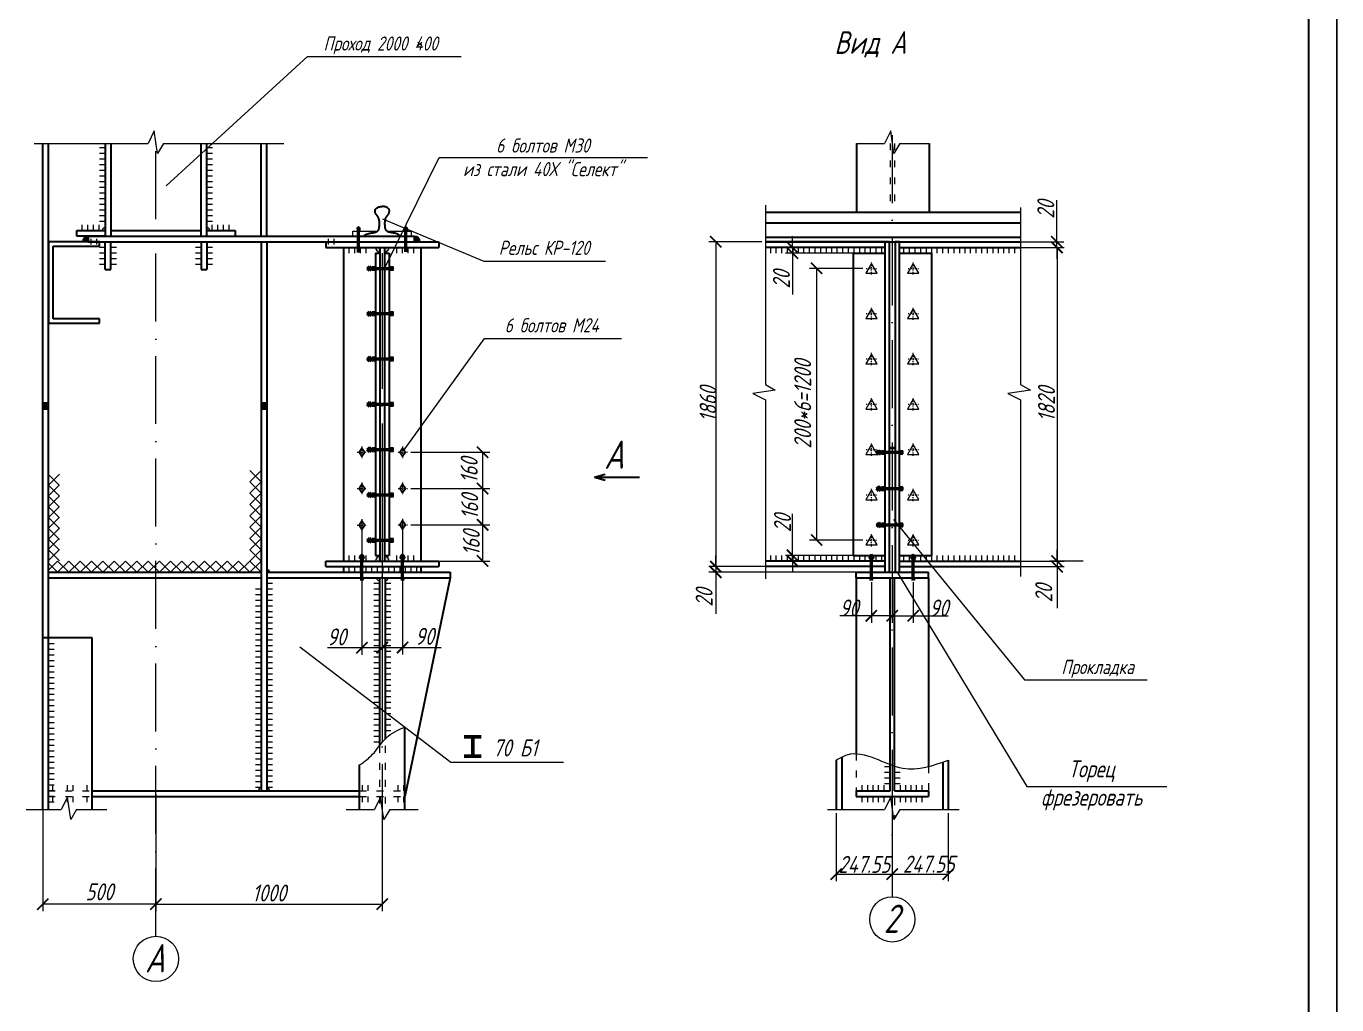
# Model space of a CAD drawing. Header units: millimetres. Extents: x 1665 to 4316, y 443 to 1647.
# Drawn here: x 2274.4 to 2506, y 764.9 to 937.8 of the extents above; entities that cross this region are included whole.
import ezdxf

# ---------------------------------------------------------------- set-up
doc = ezdxf.new("R2010")
doc.units = ezdxf.units.MM
for name, pattern in [('ACAD_ISO03W100', [30, 12, -18]), ('ACAD_ISO04W100', [30, 24, -3, 0, -3]), ('ACAD_ISO10W100', [18, 12, -3, 0, -3])]:
    doc.linetypes.add(name, pattern=pattern)
doc.layers.get('0').update_dxf_attribs({"lineweight": 18})
doc.layers.add('2', color=213, linetype='Continuous', lineweight=20)
doc.styles.get("Standard").update_dxf_attribs({"font": 'romans.shx', "width": 0.75, "oblique": 15, "height": 1.5})

# ---------------------------------------------------------------- blocks, each defined once
blk = doc.blocks.new('_ArchTick')
at = {"color": 0, "linetype": 'ByBlock', "const_width": 0.15}
blk.add_lwpolyline([(-0.5, -0.5), (0.5, 0.5)], dxfattribs=at)

msp = doc.modelspace()

# ---------------------------------------------------------------- hatches: boundary and pattern name
h = msp.add_hatch(color=256)
h.dxf.hatch_style = 1
h.paths.add_polyline_path([(2288.302, 902.186, 0.4142136), (2287.802, 901.686), (2288.302, 901.686)])
h.paths.add_polyline_path([(2306.802, 901.686, 0.4142136), (2306.302, 902.186), (2306.302, 901.686)])
at = {"transparency": 33554638}
h = msp.add_hatch(color=256, dxfattribs=at)
h.dxf.hatch_style = 1
h.paths.add_polyline_path([(2285.302, 900.686, 0.4142136), (2284.302, 899.686), (2285.302, 899.686)])
h = msp.add_hatch(color=256, dxfattribs=at)
h.dxf.hatch_style = 1
h.paths.add_polyline_path([(2343.03, 900.686), (2343.03, 899.686), (2344.03, 899.686, 0.4142136)])
h = msp.add_hatch(color=256)
h.dxf.hatch_style = 1
h.paths.add_polyline_path([(2336.902, 844.086, 0.4142136), (2336.102, 843.286), (2336.902, 843.286)])
h.paths.add_polyline_path([(2337.702, 844.086), (2337.702, 843.286), (2338.502, 843.286, 0.4142136)])
h.paths.add_polyline_path([(2336.902, 898.686), (2336.102, 898.686, 0.4142136), (2336.902, 897.886)])
h.paths.add_polyline_path([(2338.502, 898.686), (2337.702, 898.686), (2337.702, 897.886, 0.4142136)])
h = msp.add_hatch(color=256, dxfattribs=at)
h.dxf.hatch_style = 1
h.paths.add_polyline_path([(2278.302, 871.349), (2277.302, 871.349), (2277.302, 869.941), (2278.302, 869.941)])
h = msp.add_hatch(color=256, dxfattribs=at)
h.dxf.hatch_style = 1
h.paths.add_polyline_path([(2316.902, 871.349), (2315.902, 871.349), (2315.902, 869.941), (2316.902, 869.941)])
h = msp.add_hatch(color=256)
h.dxf.hatch_style = 1
h.paths.add_polyline_path([(2316.902, 841.786), (2316.902, 841.286), (2317.402, 841.286, 0.4142136)])

# ---------------------------------------------------------------- linework, layer by layer
at = {"lineweight": -2}
for p, q in [((2506.02, 1052.955), (2506.02, 458.955)), ((2506.02, 458.955), (2506.02, 1052.955))]:
    msp.add_line(p, q, dxfattribs=at)
at = {"lineweight": 30}
for p, q in [((2501.02, 1047.955), (2501.02, 463.955)), ((2277.302, 799.374), (2277.302, 917.043)), ((2278.302, 799.374), (2278.302, 917.043)), ((2288.302, 917.043), (2288.302, 900.686)), ((2289.302, 917.043), (2289.302, 900.686)), ((2305.302, 900.686), (2305.302, 917.043)), ((2306.302, 900.686), (2306.302, 917.043)), ((2315.902, 900.686), (2315.902, 917.043)), ((2316.902, 900.686), (2316.902, 917.043)), ((2421.153, 917.043), (2421.153, 904.886)), ((2433.953, 917.043), (2433.953, 904.886)), ((2405.014, 904.886), (2450.092, 904.886)), ((2283.302, 900.686), (2283.302, 901.686)), ((2283.302, 901.686), (2288.302, 901.686)), ((2289.302, 901.686), (2305.302, 901.686)), ((2306.302, 901.686), (2311.302, 901.686)), ((2311.302, 901.686), (2311.302, 900.686)), ((2405.014, 903.001), (2450.092, 903.001)), ((2278.335, 899.686), (2278.335, 885.286)), ((2287.302, 899.686), (2278.362, 899.686)), ((2279.135, 886.086), (2279.135, 898.886)), ((2279.135, 898.886), (2287.302, 898.886)), ((2288.302, 900.686), (2283.302, 900.686)), ((2285.302, 900.686), (2285.302, 899.686)), ((2285.302, 900.686), (2343.03, 900.686)), ((2285.302, 899.686), (2329.302, 899.686)), ((2287.302, 898.886), (2287.302, 899.686)), ((2288.302, 894.786), (2288.302, 899.686)), ((2289.302, 894.786), (2289.302, 899.686)), ((2305.302, 899.686), (2305.302, 894.786)), ((2306.302, 899.686), (2306.302, 894.786)), ((2315.902, 899.686), (2315.902, 802.686)), ((2316.902, 899.686), (2316.902, 802.686)), ((2327.302, 899.686), (2347.302, 899.686)), ((2327.302, 899.686), (2327.302, 898.686)), ((2343.03, 899.686), (2343.03, 900.686)), ((2347.302, 899.686), (2347.302, 898.686)), ((2405.014, 900.486), (2450.092, 900.486)), ((2426.157, 899.686), (2405.014, 899.686)), ((2405.014, 899.686), (2450.092, 899.686)), ((2426.157, 899.686), (2426.157, 841.286)), ((2426.957, 899.686), (2426.157, 899.686)), ((2426.957, 841.286), (2426.957, 899.686)), ((2427.957, 899.686), (2427.957, 841.286)), ((2428.757, 899.686), (2427.957, 899.686)), ((2428.757, 841.286), (2428.757, 899.686)), ((2428.757, 899.686), (2450.092, 899.686)), ((2327.302, 898.686), (2347.302, 898.686)), ((2330.502, 843.286), (2330.502, 898.686)), ((2336.102, 897.686), (2336.102, 844.286)), ((2336.102, 897.686), (2336.902, 897.686)), ((2336.902, 898.686), (2336.902, 843.286)), ((2337.702, 898.686), (2337.702, 843.286)), ((2337.702, 897.686), (2338.502, 897.686)), ((2338.502, 897.686), (2338.502, 844.286)), ((2344.102, 898.686), (2344.102, 843.286)), ((2426.157, 898.686), (2405.014, 898.686)), ((2420.557, 897.686), (2420.557, 844.286)), ((2420.557, 897.686), (2426.157, 897.686)), ((2428.757, 898.686), (2450.092, 898.686)), ((2428.757, 897.686), (2434.357, 897.686)), ((2434.357, 897.686), (2434.357, 844.286)), ((2288.302, 894.786), (2289.302, 894.786)), ((2305.302, 894.786), (2306.302, 894.786)), ((2278.335, 885.286), (2287.302, 885.286)), ((2287.302, 886.086), (2279.135, 886.086)), ((2287.302, 885.286), (2287.302, 886.086)), ((2374.79, 858.109), (2376.722, 858.626)), ((2374.79, 858.109), (2382.79, 858.109)), ((2374.79, 858.109), (2376.722, 857.591)), ((2327.302, 842.286), (2327.302, 843.286)), ((2327.302, 843.286), (2347.302, 843.286)), ((2336.102, 844.286), (2336.902, 844.286)), ((2337.702, 844.286), (2338.502, 844.286)), ((2347.302, 843.286), (2347.302, 842.286)), ((2426.157, 843.286), (2405.014, 843.286)), ((2420.557, 844.286), (2426.157, 844.286)), ((2428.757, 844.286), (2434.357, 844.286)), ((2428.757, 843.286), (2450.092, 843.286)), ((2278.302, 841.286), (2315.902, 841.286)), ((2316.902, 841.286), (2349.302, 841.286)), ((2327.302, 842.286), (2347.302, 842.286)), ((2330.502, 841.286), (2330.502, 842.286)), ((2344.102, 842.286), (2344.102, 841.286)), ((2349.302, 841.286), (2349.302, 840.286)), ((2426.157, 842.286), (2405.014, 842.286)), ((2421.057, 841.286), (2433.857, 841.286)), ((2421.057, 840.286), (2421.057, 841.286)), ((2428.757, 842.286), (2450.092, 842.286)), ((2433.857, 840.286), (2433.857, 841.286)), ((2278.302, 840.286), (2315.902, 840.286)), ((2316.902, 840.286), (2349.302, 840.286)), ((2336.802, 840.286), (2336.802, 810.618)), ((2337.802, 840.286), (2337.802, 811.812)), ((2349.302, 840.286), (2341.302, 801.686)), ((2421.057, 840.286), (2433.857, 840.286)), ((2421.057, 840.286), (2421.057, 809.248)), ((2427.057, 802.686), (2427.057, 840.286)), ((2427.857, 802.686), (2427.857, 840.286)), ((2433.857, 840.286), (2433.857, 807.016)), ((2278.302, 829.686), (2277.302, 829.686)), ((2286.022, 829.686), (2278.302, 829.686)), ((2286.022, 799.374), (2286.022, 829.686)), ((2341.302, 799.374), (2341.302, 813.931)), ((2418.555, 808.666), (2418.555, 799.374)), ((2333.302, 799.374), (2333.302, 807.281)), ((2417.555, 808.114), (2417.555, 799.374)), ((2436.359, 807.762), (2436.359, 799.374)), ((2437.359, 808.114), (2437.359, 799.374)), ((2286.022, 802.686), (2333.302, 802.686)), ((2286.022, 801.686), (2333.302, 801.686)), ((2421.057, 802.686), (2421.057, 801.686)), ((2433.857, 802.686), (2433.857, 801.686))]:
    msp.add_line(p, q, dxfattribs=at)
for p, q in [((2343.61, 934.95), (2344.288, 934.271)), ((2344.288, 934.95), (2343.61, 934.271)), ((2299.094, 909.585), (2324.071, 932.431)), ((2324.071, 932.431), (2351.268, 932.431)), ((2297.014, 919.259), (2295.913, 917.043)), ((2297.59, 915.287), (2297.014, 919.259)), ((2427.17, 919.259), (2426.068, 917.043)), ((2427.745, 915.287), (2427.17, 919.259)), ((2275.787, 917.043), (2295.913, 917.043)), ((2288.302, 916.273), (2287.302, 916.273)), ((2288.302, 915.273), (2287.302, 915.273)), ((2298.625, 917.049), (2297.59, 915.287)), ((2298.621, 917.043), (2319.899, 917.043)), ((2307.302, 916.273), (2306.302, 916.273)), ((2307.302, 915.273), (2306.302, 915.273)), ((2421.153, 917.043), (2426.068, 917.043)), ((2428.78, 917.049), (2427.745, 915.287)), ((2428.777, 917.043), (2433.953, 917.043)), ((2288.302, 914.273), (2287.302, 914.273)), ((2288.302, 913.273), (2287.302, 913.273)), ((2307.302, 914.273), (2306.302, 914.273)), ((2307.302, 913.273), (2306.302, 913.273)), ((2337.702, 894.986), (2347.336, 914.55)), ((2347.336, 914.55), (2384.19, 914.55)), ((2288.302, 912.273), (2287.302, 912.273)), ((2288.302, 911.273), (2287.302, 911.273)), ((2307.302, 912.273), (2306.302, 912.273)), ((2307.302, 911.273), (2306.302, 911.273)), ((2288.302, 910.273), (2287.302, 910.273)), ((2288.302, 909.273), (2287.302, 909.273)), ((2288.302, 908.273), (2287.302, 908.273)), ((2307.302, 910.273), (2306.302, 910.273)), ((2307.302, 909.273), (2306.302, 909.273)), ((2307.302, 908.273), (2306.302, 908.273)), ((2288.302, 907.273), (2287.302, 907.273)), ((2288.302, 906.273), (2287.302, 906.273)), ((2307.302, 907.273), (2306.302, 907.273)), ((2307.302, 906.273), (2306.302, 906.273)), ((2405.014, 906.17), (2405.014, 874.479)), ((2450.092, 905.748), (2450.092, 874.479)), ((2288.302, 905.273), (2287.302, 905.273)), ((2288.302, 904.273), (2287.302, 904.273)), ((2307.302, 905.273), (2306.302, 905.273)), ((2307.302, 904.273), (2306.302, 904.273)), ((2337.375, 903.753), (2355.231, 896.25)), ((2284.245, 901.686), (2284.245, 902.686)), ((2285.245, 901.686), (2285.245, 902.686)), ((2286.245, 901.686), (2286.245, 902.686)), ((2287.245, 901.686), (2287.245, 902.686)), ((2288.302, 903.273), (2287.302, 903.273)), ((2307.302, 903.273), (2306.302, 903.273)), ((2307.245, 901.686), (2307.245, 902.686)), ((2308.245, 901.686), (2308.245, 902.686)), ((2309.245, 901.686), (2309.245, 902.686)), ((2310.245, 901.686), (2310.245, 902.686)), ((2332.122, 900.733), (2332.122, 901.533)), ((2332.122, 901.533), (2336.439, 901.533)), ((2338.158, 901.533), (2342.482, 901.533)), ((2342.482, 900.733), (2342.482, 901.533)), ((2285.858, 899.186), (2285.858, 900.186)), ((2286.858, 899.186), (2286.858, 900.186)), ((2327.818, 899.186), (2327.818, 900.186)), ((2328.818, 899.186), (2328.818, 900.186)), ((2288.302, 898.686), (2287.302, 898.686)), ((2288.302, 897.686), (2287.302, 897.686)), ((2288.302, 896.686), (2287.302, 896.686)), ((2290.302, 898.686), (2289.302, 898.686)), ((2290.302, 897.686), (2289.302, 897.686)), ((2290.302, 896.686), (2289.302, 896.686)), ((2305.302, 898.686), (2304.302, 898.686)), ((2305.302, 897.686), (2304.302, 897.686)), ((2305.302, 896.686), (2304.302, 896.686)), ((2307.302, 898.686), (2306.302, 898.686)), ((2307.302, 897.686), (2306.302, 897.686)), ((2307.302, 896.686), (2306.302, 896.686)), ((2331.445, 897.686), (2331.445, 898.686)), ((2332.445, 897.686), (2332.445, 898.686)), ((2333.445, 897.686), (2333.445, 898.686)), ((2334.445, 897.686), (2334.445, 898.686)), ((2339.859, 897.686), (2339.859, 898.686)), ((2340.859, 897.686), (2340.859, 898.686)), ((2341.859, 897.686), (2341.859, 898.686)), ((2342.859, 897.686), (2342.859, 898.686)), ((2405.957, 897.686), (2405.957, 898.686)), ((2406.957, 897.686), (2406.957, 898.686)), ((2407.957, 897.686), (2407.957, 898.686)), ((2408.957, 897.686), (2408.957, 898.686)), ((2409.957, 897.686), (2409.957, 898.686)), ((2410.897, 897.686), (2410.897, 898.686)), ((2411.841, 897.686), (2411.841, 898.686)), ((2412.841, 897.686), (2412.841, 898.686)), ((2413.841, 897.686), (2413.841, 898.686)), ((2414.841, 897.686), (2414.841, 898.686)), ((2415.841, 897.686), (2415.841, 898.686)), ((2416.781, 897.686), (2416.781, 898.686)), ((2417.724, 897.686), (2417.724, 898.686)), ((2418.724, 897.686), (2418.724, 898.686)), ((2419.724, 897.686), (2419.724, 898.686)), ((2420.724, 897.686), (2420.724, 898.686)), ((2421.724, 897.686), (2421.724, 898.686)), ((2422.664, 897.686), (2422.664, 898.686)), ((2423.607, 897.686), (2423.607, 898.686)), ((2424.607, 897.686), (2424.607, 898.686)), ((2425.607, 897.686), (2425.607, 898.686)), ((2429.491, 897.686), (2429.491, 898.686)), ((2430.491, 897.686), (2430.491, 898.686)), ((2431.491, 897.686), (2431.491, 898.686)), ((2432.491, 897.686), (2432.491, 898.686)), ((2433.491, 897.686), (2433.491, 898.686)), ((2434.431, 897.686), (2434.431, 898.686)), ((2435.374, 897.686), (2435.374, 898.686)), ((2436.374, 897.686), (2436.374, 898.686)), ((2437.374, 897.686), (2437.374, 898.686)), ((2438.374, 897.686), (2438.374, 898.686)), ((2439.374, 897.686), (2439.374, 898.686)), ((2440.314, 897.686), (2440.314, 898.686)), ((2441.258, 897.686), (2441.258, 898.686)), ((2442.258, 897.686), (2442.258, 898.686)), ((2443.258, 897.686), (2443.258, 898.686)), ((2444.258, 897.686), (2444.258, 898.686)), ((2445.258, 897.686), (2445.258, 898.686)), ((2446.198, 897.686), (2446.198, 898.686)), ((2447.141, 897.686), (2447.141, 898.686)), ((2448.141, 897.686), (2448.141, 898.686)), ((2449.141, 897.686), (2449.141, 898.686)), ((2288.302, 895.686), (2287.302, 895.686)), ((2290.302, 895.686), (2289.302, 895.686)), ((2305.302, 895.686), (2304.302, 895.686)), ((2307.302, 895.686), (2306.302, 895.686)), ((2355.231, 896.25), (2376.788, 896.25)), ((2341.052, 862.731), (2355.349, 882.603)), ((2355.349, 882.603), (2379.581, 882.603)), ((2406.775, 873.444), (2402.804, 872.868)), ((2405.014, 874.479), (2406.775, 873.444)), ((2451.853, 873.444), (2447.882, 872.868)), ((2450.092, 874.479), (2451.853, 873.444)), ((2402.804, 872.868), (2405.014, 871.77)), ((2405.014, 871.77), (2405.014, 840.142)), ((2447.882, 872.868), (2450.092, 871.77)), ((2450.092, 871.77), (2450.092, 840.575)), ((2278.254, 858.619), (2280.254, 856.619)), ((2280.254, 858.619), (2278.254, 856.619)), ((2313.902, 859.286), (2315.902, 857.286)), ((2315.902, 859.286), (2313.902, 857.286)), ((2313.902, 857.286), (2315.902, 855.286)), ((2315.902, 857.286), (2313.902, 855.286)), ((2278.254, 856.716), (2280.254, 854.716)), ((2280.254, 856.716), (2278.254, 854.716)), ((2278.254, 854.813), (2280.254, 852.813)), ((2280.254, 854.813), (2278.254, 852.813)), ((2313.902, 855.286), (2315.902, 853.286)), ((2315.902, 855.286), (2313.902, 853.286)), ((2278.254, 852.909), (2280.254, 850.909)), ((2280.254, 852.909), (2278.254, 850.909)), ((2313.902, 853.286), (2315.902, 851.286)), ((2315.902, 853.286), (2313.902, 851.286)), ((2278.254, 851.006), (2280.254, 849.006)), ((2280.254, 851.006), (2278.254, 849.006)), ((2313.902, 851.286), (2315.902, 849.286)), ((2315.902, 851.286), (2313.902, 849.286)), ((2427.659, 850.598), (2450.807, 822.294)), ((2278.254, 849.103), (2280.254, 847.103)), ((2280.254, 849.103), (2278.254, 847.103)), ((2313.902, 849.286), (2315.902, 847.286)), ((2315.902, 849.286), (2313.902, 847.286)), ((2278.205, 847.248), (2280.205, 845.248)), ((2280.205, 847.248), (2278.205, 845.248)), ((2313.902, 847.286), (2315.902, 845.286)), ((2315.902, 847.286), (2313.902, 845.286)), ((2278.254, 845.296), (2280.254, 843.296)), ((2280.254, 845.296), (2278.254, 843.296)), ((2279.902, 843.286), (2278.302, 841.686)), ((2279.902, 843.286), (2281.902, 841.286)), ((2281.902, 843.286), (2279.902, 841.286)), ((2281.902, 843.286), (2283.902, 841.286)), ((2283.902, 843.286), (2281.902, 841.286)), ((2283.902, 843.286), (2285.902, 841.286)), ((2285.902, 843.286), (2283.902, 841.286)), ((2285.902, 843.286), (2287.902, 841.286)), ((2287.902, 843.286), (2285.902, 841.286)), ((2287.902, 843.286), (2289.902, 841.286)), ((2289.902, 843.286), (2287.902, 841.286)), ((2289.902, 843.286), (2291.902, 841.286)), ((2291.902, 843.286), (2289.902, 841.286)), ((2291.902, 843.286), (2293.902, 841.286)), ((2293.902, 843.286), (2291.902, 841.286)), ((2293.902, 843.286), (2295.902, 841.286)), ((2295.902, 843.286), (2293.902, 841.286)), ((2295.902, 843.286), (2297.902, 841.286)), ((2297.902, 843.286), (2295.902, 841.286)), ((2297.902, 843.286), (2299.902, 841.286)), ((2299.902, 843.286), (2297.902, 841.286)), ((2299.902, 843.286), (2301.902, 841.286)), ((2301.902, 843.286), (2299.902, 841.286)), ((2301.902, 843.286), (2303.902, 841.286)), ((2303.902, 843.286), (2301.902, 841.286)), ((2303.902, 843.286), (2305.902, 841.286)), ((2305.902, 843.286), (2303.902, 841.286)), ((2305.902, 843.286), (2307.902, 841.286)), ((2307.902, 843.286), (2305.902, 841.286)), ((2307.902, 843.286), (2309.902, 841.286)), ((2309.902, 843.286), (2307.902, 841.286)), ((2309.902, 843.286), (2311.902, 841.286)), ((2311.902, 843.286), (2309.902, 841.286)), ((2311.902, 843.286), (2313.902, 841.286)), ((2313.902, 843.286), (2311.902, 841.286)), ((2313.902, 845.286), (2315.902, 843.286)), ((2315.902, 845.286), (2313.902, 843.286)), ((2313.902, 843.286), (2315.902, 841.286)), ((2315.902, 843.286), (2313.902, 841.286)), ((2336.902, 843.286), (2330.502, 843.286)), ((2331.445, 843.286), (2331.445, 844.286)), ((2332.445, 843.286), (2332.445, 844.286)), ((2334.445, 843.286), (2334.445, 844.286)), ((2339.859, 843.286), (2339.859, 844.286)), ((2341.859, 843.286), (2341.859, 844.286)), ((2342.859, 843.286), (2342.859, 844.286)), ((2405.957, 843.286), (2405.957, 844.286)), ((2406.957, 843.286), (2406.957, 844.286)), ((2407.957, 843.286), (2407.957, 844.286)), ((2408.957, 843.286), (2408.957, 844.286)), ((2409.957, 843.286), (2409.957, 844.286)), ((2410.897, 843.286), (2410.897, 844.286)), ((2411.841, 843.286), (2411.841, 844.286)), ((2412.841, 843.286), (2412.841, 844.286)), ((2413.841, 843.286), (2413.841, 844.286)), ((2414.841, 843.286), (2414.841, 844.286)), ((2415.841, 843.286), (2415.841, 844.286)), ((2416.781, 843.286), (2416.781, 844.286)), ((2417.724, 843.286), (2417.724, 844.286)), ((2418.724, 843.286), (2418.724, 844.286)), ((2419.724, 843.286), (2419.724, 844.286)), ((2420.724, 843.286), (2420.724, 844.286)), ((2421.724, 843.286), (2421.724, 844.286)), ((2422.664, 843.286), (2422.664, 844.286)), ((2423.607, 843.286), (2423.607, 844.286)), ((2424.607, 843.286), (2424.607, 844.286)), ((2425.607, 843.286), (2425.607, 844.286)), ((2429.491, 843.286), (2429.491, 844.286)), ((2430.491, 843.286), (2430.491, 844.286)), ((2431.491, 843.286), (2431.491, 844.286)), ((2432.491, 843.286), (2432.491, 844.286)), ((2433.491, 843.286), (2433.491, 844.286)), ((2434.431, 843.286), (2434.431, 844.286)), ((2435.374, 843.286), (2435.374, 844.286)), ((2436.374, 843.286), (2436.374, 844.286)), ((2437.374, 843.286), (2437.374, 844.286)), ((2438.374, 843.286), (2438.374, 844.286)), ((2439.374, 843.286), (2439.374, 844.286)), ((2440.314, 843.286), (2440.314, 844.286)), ((2441.258, 843.286), (2441.258, 844.286)), ((2442.258, 843.286), (2442.258, 844.286)), ((2443.258, 843.286), (2443.258, 844.286)), ((2444.258, 843.286), (2444.258, 844.286)), ((2445.258, 843.286), (2445.258, 844.286)), ((2446.198, 843.286), (2446.198, 844.286)), ((2447.141, 843.286), (2447.141, 844.286)), ((2448.141, 843.286), (2448.141, 844.286)), ((2449.141, 843.286), (2449.141, 844.286)), ((2278.302, 842.886), (2279.902, 841.286)), ((2329.902, 842.286), (2344.702, 842.286)), ((2331.445, 841.286), (2331.445, 842.286)), ((2332.445, 841.286), (2332.445, 842.286)), ((2333.445, 841.286), (2333.445, 842.286)), ((2334.445, 841.286), (2334.445, 842.286)), ((2335.445, 841.286), (2335.445, 842.286)), ((2336.445, 841.286), (2336.445, 842.286)), ((2337.445, 841.286), (2337.445, 842.286)), ((2338.445, 841.286), (2338.445, 842.286)), ((2339.441, 841.286), (2339.441, 842.286)), ((2340.441, 841.286), (2340.441, 842.286)), ((2341.441, 841.286), (2341.441, 842.286)), ((2342.441, 841.286), (2342.441, 842.286)), ((2343.441, 841.286), (2343.441, 842.286)), ((2428.325, 841.286), (2451.242, 803.475)), ((2317.902, 839.286), (2316.902, 839.286)), ((2336.802, 839.286), (2335.802, 839.286)), ((2337.302, 840.286), (2337.302, 811.248)), ((2338.802, 839.286), (2337.802, 839.286)), ((2315.902, 838.286), (2314.902, 838.286)), ((2315.902, 837.286), (2314.902, 837.286)), ((2315.902, 836.286), (2314.902, 836.286)), ((2317.902, 838.286), (2316.902, 838.286)), ((2317.902, 837.286), (2316.902, 837.286)), ((2317.902, 836.286), (2316.902, 836.286)), ((2336.802, 838.286), (2335.802, 838.286)), ((2336.802, 837.286), (2335.802, 837.286)), ((2336.802, 836.286), (2335.802, 836.286)), ((2338.802, 838.286), (2337.802, 838.286)), ((2338.802, 837.286), (2337.802, 837.286)), ((2338.802, 836.286), (2337.802, 836.286)), ((2315.902, 835.286), (2314.902, 835.286)), ((2315.902, 834.286), (2314.902, 834.286)), ((2317.902, 835.286), (2316.902, 835.286)), ((2317.902, 834.286), (2316.902, 834.286)), ((2336.802, 835.286), (2335.802, 835.286)), ((2336.802, 834.286), (2335.802, 834.286)), ((2338.802, 835.286), (2337.802, 835.286)), ((2338.802, 834.286), (2337.802, 834.286)), ((2315.902, 833.286), (2314.902, 833.286)), ((2315.902, 832.286), (2314.902, 832.286)), ((2317.902, 833.286), (2316.902, 833.286)), ((2317.902, 832.286), (2316.902, 832.286)), ((2336.802, 833.286), (2335.802, 833.286)), ((2336.802, 832.286), (2335.802, 832.286)), ((2338.802, 833.286), (2337.802, 833.286)), ((2338.802, 832.286), (2337.802, 832.286)), ((2315.902, 831.286), (2314.902, 831.286)), ((2315.902, 830.286), (2314.902, 830.286)), ((2317.902, 831.286), (2316.902, 831.286)), ((2317.902, 830.286), (2316.902, 830.286)), ((2336.802, 831.286), (2335.802, 831.286)), ((2336.802, 830.286), (2335.802, 830.286)), ((2338.802, 831.286), (2337.802, 831.286)), ((2338.802, 830.286), (2337.802, 830.286)), ((2279.302, 828.674), (2278.302, 828.674)), ((2279.302, 827.674), (2278.302, 827.674)), ((2315.902, 829.286), (2314.902, 829.286)), ((2315.902, 828.286), (2314.902, 828.286)), ((2315.902, 827.286), (2314.902, 827.286)), ((2317.902, 829.286), (2316.902, 829.286)), ((2317.902, 828.286), (2316.902, 828.286)), ((2317.902, 827.286), (2316.902, 827.286)), ((2322.745, 828.099), (2349.441, 807.734)), ((2336.802, 829.286), (2335.802, 829.286)), ((2336.802, 828.286), (2335.802, 828.286)), ((2336.802, 827.286), (2335.802, 827.286)), ((2338.802, 829.286), (2337.802, 829.286)), ((2338.802, 828.286), (2337.802, 828.286)), ((2338.802, 827.286), (2337.802, 827.286)), ((2279.302, 826.674), (2278.302, 826.674)), ((2279.302, 825.674), (2278.302, 825.674)), ((2279.302, 824.674), (2278.302, 824.674)), ((2315.902, 826.286), (2314.902, 826.286)), ((2315.902, 825.286), (2314.902, 825.286)), ((2317.902, 826.286), (2316.902, 826.286)), ((2317.902, 825.286), (2316.902, 825.286)), ((2336.802, 826.286), (2335.802, 826.286)), ((2336.802, 825.286), (2335.802, 825.286)), ((2338.802, 826.286), (2337.802, 826.286)), ((2338.802, 825.286), (2337.802, 825.286)), ((2279.302, 823.674), (2278.302, 823.674)), ((2279.302, 822.674), (2278.302, 822.674)), ((2315.902, 824.286), (2314.902, 824.286)), ((2315.902, 823.286), (2314.902, 823.286)), ((2317.902, 824.286), (2316.902, 824.286)), ((2317.902, 823.286), (2316.902, 823.286)), ((2336.802, 824.286), (2335.802, 824.286)), ((2336.802, 823.286), (2335.802, 823.286)), ((2338.802, 824.286), (2337.802, 824.286)), ((2338.802, 823.286), (2337.802, 823.286)), ((2279.302, 821.674), (2278.302, 821.674)), ((2279.302, 820.674), (2278.302, 820.674)), ((2315.902, 822.286), (2314.902, 822.286)), ((2315.902, 821.286), (2314.902, 821.286)), ((2315.902, 820.286), (2314.902, 820.286)), ((2317.902, 822.286), (2316.902, 822.286)), ((2317.902, 821.286), (2316.902, 821.286)), ((2317.902, 820.286), (2316.902, 820.286)), ((2336.802, 822.286), (2335.802, 822.286)), ((2336.802, 821.286), (2335.802, 821.286)), ((2336.802, 820.286), (2335.802, 820.286)), ((2338.802, 822.286), (2337.802, 822.286)), ((2338.802, 821.286), (2337.802, 821.286)), ((2338.802, 820.286), (2337.802, 820.286)), ((2450.807, 822.294), (2472.502, 822.294)), ((2279.302, 819.674), (2278.302, 819.674)), ((2279.302, 818.674), (2278.302, 818.674)), ((2315.902, 819.286), (2314.902, 819.286)), ((2315.902, 818.286), (2314.902, 818.286)), ((2317.902, 819.286), (2316.902, 819.286)), ((2317.902, 818.286), (2316.902, 818.286)), ((2336.802, 819.286), (2335.802, 819.286)), ((2336.802, 818.286), (2335.802, 818.286)), ((2338.802, 819.286), (2337.802, 819.286)), ((2338.802, 818.286), (2337.802, 818.286)), ((2279.302, 817.674), (2278.302, 817.674)), ((2279.302, 816.674), (2278.302, 816.674)), ((2279.302, 815.674), (2278.302, 815.674)), ((2315.902, 817.286), (2314.902, 817.286)), ((2315.902, 816.286), (2314.902, 816.286)), ((2317.902, 817.286), (2316.902, 817.286)), ((2317.902, 816.286), (2316.902, 816.286)), ((2336.802, 817.286), (2335.802, 817.286)), ((2336.802, 816.286), (2335.802, 816.286)), ((2338.802, 817.286), (2337.802, 817.286)), ((2338.802, 816.286), (2337.802, 816.286)), ((2279.302, 814.674), (2278.302, 814.674)), ((2279.302, 813.674), (2278.302, 813.674)), ((2315.902, 815.286), (2314.902, 815.286)), ((2315.902, 814.286), (2314.902, 814.286)), ((2315.902, 813.286), (2314.902, 813.286)), ((2317.902, 815.286), (2316.902, 815.286)), ((2317.902, 814.286), (2316.902, 814.286)), ((2317.902, 813.286), (2316.902, 813.286)), ((2336.802, 815.286), (2335.802, 815.286)), ((2336.802, 814.286), (2335.802, 814.286)), ((2336.802, 813.286), (2335.802, 813.286)), ((2338.802, 815.286), (2337.802, 815.286)), ((2338.802, 814.286), (2337.802, 814.286)), ((2338.802, 813.286), (2337.802, 813.286)), ((2279.302, 812.674), (2278.302, 812.674)), ((2279.302, 811.674), (2278.302, 811.674)), ((2315.902, 812.286), (2314.902, 812.286)), ((2315.902, 811.286), (2314.902, 811.286)), ((2317.902, 812.286), (2316.902, 812.286)), ((2317.902, 811.286), (2316.902, 811.286)), ((2336.802, 812.286), (2335.802, 812.286)), ((2336.802, 811.286), (2335.802, 811.286)), ((2279.302, 810.674), (2278.302, 810.674)), ((2279.302, 809.674), (2278.302, 809.674)), ((2279.302, 808.674), (2278.302, 808.674)), ((2315.902, 810.286), (2314.902, 810.286)), ((2315.902, 809.286), (2314.902, 809.286)), ((2317.902, 810.286), (2316.902, 810.286)), ((2317.902, 809.286), (2316.902, 809.286)), ((2279.302, 807.674), (2278.302, 807.674)), ((2279.302, 806.674), (2278.302, 806.674)), ((2315.902, 808.286), (2314.902, 808.286)), ((2315.902, 807.286), (2314.902, 807.286)), ((2315.902, 806.286), (2314.902, 806.286)), ((2317.902, 808.286), (2316.902, 808.286)), ((2317.902, 807.286), (2316.902, 807.286)), ((2317.902, 806.286), (2316.902, 806.286)), ((2349.441, 807.734), (2369.351, 807.734)), ((2427.057, 806.924), (2426.057, 806.924)), ((2279.302, 805.674), (2278.302, 805.674)), ((2279.302, 804.674), (2278.302, 804.674)), ((2315.902, 805.286), (2314.902, 805.286)), ((2315.902, 804.286), (2314.902, 804.286)), ((2317.902, 805.286), (2316.902, 805.286)), ((2317.902, 804.286), (2316.902, 804.286)), ((2427.057, 805.924), (2426.057, 805.924)), ((2427.057, 804.924), (2426.057, 804.924)), ((2427.057, 803.924), (2426.057, 803.924)), ((2428.857, 805.924), (2427.857, 805.924)), ((2428.857, 804.924), (2427.857, 804.924)), ((2428.857, 803.924), (2427.857, 803.924)), ((2279.302, 803.674), (2278.302, 803.674)), ((2279.302, 802.674), (2278.302, 802.674)), ((2279.302, 801.674), (2278.302, 801.674)), ((2279.082, 802.674), (2279.082, 803.674)), ((2279.082, 800.674), (2279.082, 801.674)), ((2281.667, 801.59), (2280.565, 799.374)), ((2281.667, 802.686), (2281.667, 803.686)), ((2281.667, 800.686), (2281.667, 801.686)), ((2282.242, 797.619), (2281.667, 801.59)), ((2282.667, 802.686), (2282.667, 803.686)), ((2282.667, 800.686), (2282.667, 801.686)), ((2285.122, 802.686), (2285.122, 803.686)), ((2285.122, 800.686), (2285.122, 801.686)), ((2315.902, 803.286), (2314.902, 803.286)), ((2317.902, 803.286), (2316.902, 803.286)), ((2333.806, 802.686), (2333.806, 803.686)), ((2333.806, 800.686), (2333.806, 801.686)), ((2334.806, 802.686), (2334.806, 803.686)), ((2334.806, 800.686), (2334.806, 801.686)), ((2337.014, 801.59), (2335.913, 799.374)), ((2337.59, 797.619), (2337.014, 801.59)), ((2340.122, 802.686), (2340.122, 803.686)), ((2340.122, 800.686), (2340.122, 801.686)), ((2341.122, 802.686), (2341.122, 803.686)), ((2341.122, 800.686), (2341.122, 801.686)), ((2422.153, 802.686), (2422.153, 803.686)), ((2422.153, 800.686), (2422.153, 801.686)), ((2423.153, 802.686), (2423.153, 803.686)), ((2423.153, 800.686), (2423.153, 801.686)), ((2424.093, 802.686), (2424.093, 803.686)), ((2424.093, 800.686), (2424.093, 801.686)), ((2425.036, 802.686), (2425.036, 803.686)), ((2425.036, 800.686), (2425.036, 801.686)), ((2426.036, 802.686), (2426.036, 803.686)), ((2426.036, 800.686), (2426.036, 801.686)), ((2427.17, 801.59), (2426.068, 799.374)), ((2427.745, 797.619), (2427.17, 801.59)), ((2428.919, 802.686), (2428.919, 803.686)), ((2428.919, 800.686), (2428.919, 801.686)), ((2429.857, 802.686), (2429.857, 803.686)), ((2429.857, 800.686), (2429.857, 801.686)), ((2430.797, 802.686), (2430.797, 803.686)), ((2430.797, 800.686), (2430.797, 801.686)), ((2431.741, 802.686), (2431.741, 803.686)), ((2431.741, 800.686), (2431.741, 801.686)), ((2432.741, 802.686), (2432.741, 803.686)), ((2432.741, 800.686), (2432.741, 801.686)), ((2451.242, 803.475), (2475.969, 803.475)), ((2274.371, 799.374), (2280.565, 799.374)), ((2279.302, 800.674), (2278.302, 800.674)), ((2283.277, 799.38), (2282.242, 797.619)), ((2283.274, 799.374), (2288.633, 799.374)), ((2330.902, 799.374), (2335.913, 799.374)), ((2338.625, 799.38), (2337.59, 797.619)), ((2338.621, 799.374), (2343.663, 799.374)), ((2415.996, 799.374), (2426.068, 799.374)), ((2428.78, 799.38), (2427.745, 797.619)), ((2428.777, 799.374), (2439.291, 799.374))]:
    msp.add_line(p, q)
at = {"linetype": 'ACAD_ISO10W100'}
msp.add_line((2427.457, 918.511), (2427.457, 783.976), dxfattribs=at)
at = {"linetype": 'ACAD_ISO10W100', "lineweight": 20}
msp.add_line((2297.302, 776.994), (2297.302, 917.273), dxfattribs=at)
at = {"linetype": 'ACAD_ISO03W100', "ltscale": 0.1}
for p, q in [((2427.057, 917.043), (2427.057, 904.886)), ((2427.857, 917.043), (2427.857, 904.886)), ((2336.802, 810.618), (2336.802, 799.605)), ((2337.802, 810.618), (2337.802, 799.605)), ((2421.057, 809.248), (2421.057, 802.686)), ((2433.857, 807.016), (2433.857, 802.686)), ((2278.302, 802.686), (2286.022, 802.686)), ((2278.302, 801.686), (2286.022, 801.686)), ((2333.302, 802.686), (2341.509, 802.686)), ((2333.302, 801.686), (2341.302, 801.686)), ((2427.857, 801.364), (2427.857, 797.81))]:
    msp.add_line(p, q, dxfattribs=at)
at = {"lineweight": 18}
for p, q in [((2456.512, 899.686), (2456.512, 907.029)), ((2404.389, 899.686), (2395.013, 899.686)), ((2396.263, 899.686), (2396.263, 842.286)), ((2409.811, 898.686), (2409.811, 900.686)), ((2447.836, 899.686), (2457.762, 899.686)), ((2456.512, 898.686), (2456.512, 899.686)), ((2425.532, 898.686), (2408.561, 898.686)), ((2425.532, 897.686), (2408.561, 897.686)), ((2409.811, 898.686), (2409.811, 897.686)), ((2409.811, 897.686), (2409.811, 890.343)), ((2445.883, 898.686), (2457.762, 898.686)), ((2449.766, 898.686), (2457.825, 898.686)), ((2456.512, 898.686), (2456.512, 896.686)), ((2456.575, 898.686), (2456.575, 843.286)), ((2422.232, 894.986), (2412.827, 894.986)), ((2414.077, 894.986), (2414.077, 846.986)), ((2342.365, 862.486), (2356.296, 862.486)), ((2355.046, 862.486), (2355.046, 856.086)), ((2342.365, 856.086), (2356.296, 856.086)), ((2342.365, 856.086), (2356.296, 856.086)), ((2355.046, 856.086), (2355.046, 849.686)), ((2337.302, 850.173), (2337.302, 826.752)), ((2340.902, 850.173), (2340.902, 826.752)), ((2409.811, 844.286), (2409.811, 851.629)), ((2333.702, 849.997), (2333.702, 826.706)), ((2342.365, 849.686), (2356.296, 849.686)), ((2342.365, 849.686), (2356.296, 849.686)), ((2355.046, 849.686), (2355.046, 843.286)), ((2422.232, 846.986), (2412.827, 846.986)), ((2337.302, 844.66), (2337.302, 826.706)), ((2342.365, 843.286), (2356.296, 843.286)), ((2396.263, 842.286), (2396.263, 844.286)), ((2425.532, 844.286), (2408.561, 844.286)), ((2425.532, 843.286), (2408.561, 843.286)), ((2409.811, 843.286), (2409.811, 844.286)), ((2409.811, 843.286), (2409.811, 841.286)), ((2448.766, 843.286), (2457.825, 843.286)), ((2461.177, 843.286), (2455.325, 843.286)), ((2456.575, 843.286), (2456.575, 845.286)), ((2456.575, 843.286), (2456.575, 842.286)), ((2404.389, 842.286), (2395.013, 842.286)), ((2425.532, 842.286), (2395.013, 842.286)), ((2425.532, 841.286), (2395.013, 841.286)), ((2396.263, 842.286), (2396.263, 841.286)), ((2396.263, 841.286), (2396.263, 833.943)), ((2446.028, 842.286), (2457.825, 842.286)), ((2456.575, 842.286), (2456.575, 834.943)), ((2423.757, 839.545), (2423.757, 832.363)), ((2427.457, 839.545), (2427.457, 832.363)), ((2427.457, 839.545), (2427.457, 832.363)), ((2431.157, 839.545), (2431.157, 832.363)), ((2423.757, 833.613), (2418.175, 833.613)), ((2427.457, 833.613), (2423.757, 833.613)), ((2427.457, 833.613), (2431.157, 833.613)), ((2431.157, 833.613), (2437.304, 833.613)), ((2333.702, 827.956), (2327.613, 827.956)), ((2337.302, 827.956), (2333.702, 827.956)), ((2337.302, 828.002), (2340.902, 828.002)), ((2340.902, 828.002), (2347.734, 828.002)), ((2277.302, 802.061), (2277.302, 781.411)), ((2297.302, 802.061), (2297.302, 781.411)), ((2297.302, 801.061), (2297.302, 781.411)), ((2337.302, 801.061), (2337.302, 781.411)), ((2417.555, 798.749), (2417.555, 786.719)), ((2427.457, 798.749), (2427.457, 786.719)), ((2427.457, 798.749), (2427.457, 786.719)), ((2437.359, 798.749), (2437.359, 786.719)), ((2417.555, 787.969), (2427.457, 787.969)), ((2427.457, 787.969), (2437.359, 787.969)), ((2297.302, 782.661), (2277.302, 782.661)), ((2297.302, 782.661), (2337.302, 782.661))]:
    msp.add_line(p, q, dxfattribs=at)
at = {"lineweight": 50}
for p, q in [((2332.8, 901.778), (2333.454, 901.778)), ((2332.945, 902.246), (2333.299, 901.892)), ((2332.945, 901.892), (2333.299, 902.246)), ((2333.122, 897.805), (2333.122, 902.266)), ((2341.16, 901.778), (2341.815, 901.778)), ((2341.305, 902.246), (2341.659, 901.892)), ((2341.305, 901.892), (2341.659, 902.246)), ((2341.482, 897.911), (2341.482, 902.266)), ((2332.8, 898.43), (2333.454, 898.43)), ((2341.16, 898.43), (2341.815, 898.43)), ((2334.572, 894.986), (2339.358, 894.986)), ((2334.694, 895.333), (2335.388, 894.639)), ((2334.694, 894.652), (2335.375, 895.333)), ((2335.74, 895.395), (2335.74, 894.523)), ((2338.996, 895.395), (2338.996, 894.523)), ((2334.694, 887.333), (2335.388, 886.639)), ((2334.694, 886.652), (2335.375, 887.333)), ((2335.74, 887.395), (2335.74, 886.523)), ((2338.996, 887.395), (2338.996, 886.523)), ((2334.572, 886.986), (2339.358, 886.986)), ((2334.572, 878.986), (2339.358, 878.986)), ((2334.694, 879.333), (2335.388, 878.639)), ((2334.694, 878.652), (2335.375, 879.333)), ((2335.74, 879.395), (2335.74, 878.523)), ((2338.996, 879.395), (2338.996, 878.523)), ((2334.694, 871.333), (2335.388, 870.639)), ((2334.694, 870.652), (2335.375, 871.333)), ((2335.74, 871.395), (2335.74, 870.523)), ((2338.996, 871.395), (2338.996, 870.523)), ((2334.572, 870.986), (2339.358, 870.986)), ((2334.572, 862.986), (2339.358, 862.986)), ((2334.694, 863.333), (2335.388, 862.639)), ((2334.694, 862.652), (2335.375, 863.333)), ((2335.74, 863.395), (2335.74, 862.523)), ((2338.996, 863.395), (2338.996, 862.523)), ((2424.627, 862.486), (2429.414, 862.486)), ((2424.75, 862.833), (2425.443, 862.139)), ((2424.75, 862.152), (2425.431, 862.833)), ((2425.795, 862.895), (2425.795, 862.023)), ((2429.051, 862.895), (2429.051, 862.023)), ((2334.572, 854.986), (2339.358, 854.986)), ((2334.694, 855.333), (2335.388, 854.639)), ((2334.694, 854.652), (2335.375, 855.333)), ((2335.74, 855.395), (2335.74, 854.523)), ((2338.996, 855.395), (2338.996, 854.523)), ((2424.627, 856.086), (2429.414, 856.086)), ((2424.75, 856.433), (2425.443, 855.739)), ((2424.75, 855.752), (2425.431, 856.433)), ((2425.795, 856.495), (2425.795, 855.623)), ((2429.051, 856.495), (2429.051, 855.623)), ((2424.627, 849.686), (2429.414, 849.686)), ((2424.75, 850.033), (2425.443, 849.339)), ((2424.75, 849.352), (2425.431, 850.033)), ((2425.795, 850.095), (2425.795, 849.223)), ((2429.051, 850.095), (2429.051, 849.223)), ((2334.572, 846.986), (2339.358, 846.986)), ((2334.694, 847.333), (2335.388, 846.639)), ((2334.694, 846.652), (2335.375, 847.333)), ((2335.74, 847.395), (2335.74, 846.523)), ((2338.996, 847.395), (2338.996, 846.523)), ((2333.348, 843.666), (2334.055, 844.373)), ((2333.348, 844.373), (2334.055, 843.666)), ((2333.38, 843.531), (2334.034, 843.531)), ((2333.702, 839.845), (2333.702, 844.384)), ((2340.548, 843.666), (2341.255, 844.373)), ((2340.548, 844.373), (2341.255, 843.666)), ((2340.58, 843.531), (2341.234, 843.531)), ((2340.902, 839.845), (2340.902, 844.449)), ((2423.404, 843.666), (2424.111, 844.373)), ((2423.404, 844.373), (2424.111, 843.666)), ((2423.435, 843.531), (2424.09, 843.531)), ((2423.757, 839.845), (2423.757, 844.408)), ((2430.804, 843.666), (2431.511, 844.373)), ((2430.804, 844.373), (2431.511, 843.666)), ((2430.835, 843.531), (2431.49, 843.531)), ((2431.157, 839.845), (2431.157, 844.436)), ((2333.38, 840.17), (2334.034, 840.17)), ((2340.58, 840.17), (2341.234, 840.17)), ((2423.435, 840.17), (2424.09, 840.17)), ((2430.835, 840.17), (2431.49, 840.17))]:
    msp.add_line(p, q, dxfattribs=at)
at = {"linetype": 'ACAD_ISO04W100'}
msp.add_line((2337.302, 897.686), (2337.302, 792.885), dxfattribs=at)
at = {"lineweight": 20}
for p, q in [((2423.757, 895.852), (2422.757, 894.12)), ((2424.757, 894.12), (2423.757, 895.852)), ((2431.157, 895.852), (2430.157, 894.12)), ((2432.157, 894.12), (2431.157, 895.852)), ((2422.757, 894.12), (2424.757, 894.12)), ((2430.157, 894.12), (2432.157, 894.12)), ((2423.757, 887.852), (2422.757, 886.12)), ((2424.757, 886.12), (2423.757, 887.852)), ((2431.157, 887.852), (2430.157, 886.12)), ((2432.157, 886.12), (2431.157, 887.852)), ((2422.757, 886.12), (2424.757, 886.12)), ((2430.157, 886.12), (2432.157, 886.12)), ((2423.757, 879.852), (2422.757, 878.12)), ((2422.757, 878.12), (2424.757, 878.12)), ((2424.757, 878.12), (2423.757, 879.852)), ((2431.157, 879.852), (2430.157, 878.12)), ((2430.157, 878.12), (2432.157, 878.12)), ((2432.157, 878.12), (2431.157, 879.852)), ((2423.757, 871.852), (2422.757, 870.12)), ((2424.757, 870.12), (2423.757, 871.852)), ((2431.157, 871.852), (2430.157, 870.12)), ((2432.157, 870.12), (2431.157, 871.852)), ((2422.757, 870.12), (2424.757, 870.12)), ((2430.157, 870.12), (2432.157, 870.12)), ((2423.757, 863.852), (2422.757, 862.12)), ((2422.757, 862.12), (2424.757, 862.12)), ((2424.757, 862.12), (2423.757, 863.852)), ((2431.157, 863.852), (2430.157, 862.12)), ((2430.157, 862.12), (2432.157, 862.12)), ((2432.157, 862.12), (2431.157, 863.852)), ((2423.757, 855.852), (2422.757, 854.12)), ((2424.757, 854.12), (2423.757, 855.852)), ((2431.157, 855.852), (2430.157, 854.12)), ((2432.157, 854.12), (2431.157, 855.852)), ((2422.757, 854.12), (2424.757, 854.12)), ((2430.157, 854.12), (2432.157, 854.12)), ((2423.757, 847.852), (2422.757, 846.12)), ((2424.757, 846.12), (2423.757, 847.852)), ((2431.157, 847.852), (2430.157, 846.12)), ((2432.157, 846.12), (2431.157, 847.852)), ((2422.757, 846.12), (2424.757, 846.12)), ((2430.157, 846.12), (2432.157, 846.12))]:
    msp.add_line(p, q, dxfattribs=at)
at = {"linetype": 'ACAD_ISO03W100', "ltscale": 0.01}
for p, q in [((2422.857, 894.986), (2424.745, 894.986)), ((2423.757, 893.871), (2423.757, 896.034)), ((2430.257, 894.986), (2432.145, 894.986)), ((2431.157, 893.871), (2431.157, 896.034)), ((2423.757, 885.871), (2423.757, 888.034)), ((2431.157, 885.871), (2431.157, 888.034)), ((2422.857, 886.986), (2424.745, 886.986)), ((2430.257, 886.986), (2432.145, 886.986)), ((2422.857, 878.986), (2424.745, 878.986)), ((2423.757, 877.871), (2423.757, 880.034)), ((2430.257, 878.986), (2432.145, 878.986)), ((2431.157, 877.871), (2431.157, 880.034)), ((2423.757, 869.871), (2423.757, 872.034)), ((2431.157, 869.871), (2431.157, 872.034)), ((2422.857, 870.986), (2424.745, 870.986)), ((2430.257, 870.986), (2432.145, 870.986)), ((2422.857, 862.986), (2424.745, 862.986)), ((2423.757, 861.871), (2423.757, 864.034)), ((2430.257, 862.986), (2432.145, 862.986)), ((2431.157, 861.871), (2431.157, 864.034)), ((2422.857, 854.986), (2424.745, 854.986)), ((2423.757, 853.871), (2423.757, 856.034)), ((2430.257, 854.986), (2432.145, 854.986)), ((2431.157, 853.871), (2431.157, 856.034)), ((2423.757, 845.871), (2423.757, 848.034)), ((2431.157, 845.871), (2431.157, 848.034)), ((2422.857, 846.986), (2424.745, 846.986)), ((2430.257, 846.986), (2432.145, 846.986))]:
    msp.add_line(p, q, dxfattribs=at)
at = {"linetype": 'ACAD_ISO04W100', "ltscale": 0.01}
for p, q in [((2332.893, 862.486), (2334.54, 862.486)), ((2333.702, 863.53), (2333.702, 861.422)), ((2340.093, 862.486), (2341.74, 862.486)), ((2340.902, 863.53), (2340.902, 861.422)), ((2333.702, 857.13), (2333.702, 855.022)), ((2340.902, 857.13), (2340.902, 855.022)), ((2332.893, 856.086), (2334.54, 856.086)), ((2340.093, 856.086), (2341.74, 856.086)), ((2333.702, 850.672), (2333.702, 848.564)), ((2340.902, 850.73), (2340.902, 848.622)), ((2332.893, 849.628), (2334.54, 849.628)), ((2340.093, 849.686), (2341.74, 849.686))]:
    msp.add_line(p, q, dxfattribs=at)
at = {"lineweight": 25}
for p, q in [((2333.702, 863.236), (2333.202, 862.486)), ((2333.202, 862.486), (2333.702, 861.736)), ((2334.202, 862.486), (2333.702, 863.236)), ((2333.702, 861.736), (2334.202, 862.486)), ((2340.902, 863.236), (2340.402, 862.486)), ((2340.402, 862.486), (2340.902, 861.736)), ((2341.402, 862.486), (2340.902, 863.236)), ((2340.902, 861.736), (2341.402, 862.486)), ((2333.702, 856.836), (2333.202, 856.086)), ((2333.202, 856.086), (2333.702, 855.336)), ((2334.202, 856.086), (2333.702, 856.836)), ((2333.702, 855.336), (2334.202, 856.086)), ((2340.902, 856.836), (2340.402, 856.086)), ((2340.402, 856.086), (2340.902, 855.336)), ((2341.402, 856.086), (2340.902, 856.836)), ((2340.902, 855.336), (2341.402, 856.086)), ((2333.702, 850.378), (2333.202, 849.628)), ((2334.202, 849.628), (2333.702, 850.378)), ((2340.902, 850.436), (2340.402, 849.686)), ((2341.402, 849.686), (2340.902, 850.436)), ((2333.202, 849.628), (2333.702, 848.878)), ((2333.702, 848.878), (2334.202, 849.628)), ((2340.402, 849.686), (2340.902, 848.936)), ((2340.902, 848.936), (2341.402, 849.686))]:
    msp.add_line(p, q, dxfattribs=at)
at = {"lineweight": 40}
msp.add_line((2426.957, 863.286), (2427.957, 863.286), dxfattribs=at)
at = {"lineweight": 53}
for p, q in [((2351.785, 812.221), (2354.785, 812.221)), ((2353.285, 812.221), (2353.285, 808.835)), ((2351.785, 808.835), (2354.785, 808.835))]:
    msp.add_line(p, q, dxfattribs=at)
at = {"lineweight": 30, "ltscale": 0.1}
for p, q in [((2421.057, 802.686), (2427.057, 802.686)), ((2421.057, 801.686), (2433.857, 801.686)), ((2427.857, 802.686), (2433.857, 802.686))]:
    msp.add_line(p, q, dxfattribs=at)
for centre in [(2427.457, 779.976), (2297.302, 772.994)]:
    msp.add_circle(centre, 4)
for centre, radius, start, end in [((2288.302, 901.686), 0.5, 90, 180), ((2306.302, 901.686), 0.5, 0, 90), ((2285.302, 899.686), 1, 90, 180), ((2343.03, 899.686), 1, 0, 90), ((2336.902, 898.686), 0.8, 180, 270), ((2337.702, 898.686), 0.8, 270, 0), ((2336.902, 843.286), 0.8, 90, 180), ((2337.702, 843.286), 0.8, 0, 90), ((2316.902, 841.286), 0.5, 0, 90), ((2336.802, 840.286), 0.5, 180, 270), ((2337.802, 840.286), 0.5, 270, 0), ((2315.902, 802.686), 0.5, 90, 180), ((2316.902, 802.686), 0.5, 360, 90)]:
    msp.add_arc(centre, radius, start, end)
msp.add_open_spline([(2333.302, 807.281), (2334.144, 807.806), (2335.896, 809.155), (2337.828, 812.324), (2340.046, 813.486), (2341.302, 813.931)], degree=3, knots=[2.1494032, 2.1494032, 2.1494032, 2.1494032, 3.6388127, 5.5001202, 7.4782694, 7.4782694, 7.4782694, 7.4782694])
msp.add_spline([(2417.555, 808.114), (2419.501, 809.059), (2429.325, 806.69), (2437.359, 808.114)], degree=3)
at = {"layer": '2', "color": 0, "lineweight": 30}
for points in [[(2334.122, 900.733), (2334.182, 900.783), (2334.364, 900.903), (2334.547, 901), (2334.729, 901.076), (2334.906, 901.135), (2335.076, 901.18), (2335.236, 901.215), (2335.384, 901.244), (2335.518, 901.268), (2335.638, 901.29), (2335.745, 901.309), (2335.841, 901.327), (2335.926, 901.343), (2336.001, 901.358), (2336.067, 901.373), (2336.126, 901.387), (2336.179, 901.402), (2336.225, 901.418), (2336.267, 901.434), (2336.305, 901.45), (2336.339, 901.468), (2336.371, 901.487), (2336.401, 901.506), (2336.431, 901.527), (2336.46, 901.549), (2336.489, 901.572), (2336.518, 901.597), (2336.546, 901.625), (2336.573, 901.656), (2336.6, 901.689), (2336.625, 901.726), (2336.648, 901.766), (2336.67, 901.811), (2336.691, 901.86), (2336.71, 901.915), (2336.727, 901.975), (2336.743, 902.042), (2336.758, 902.117), (2336.771, 902.199), (2336.783, 902.289), (2336.794, 902.388), (2336.803, 902.494), (2336.811, 902.607), (2336.816, 902.723), (2336.819, 902.843), (2336.819, 902.964), (2336.816, 903.084), (2336.809, 903.203), (2336.799, 903.319), (2336.785, 903.432), (2336.767, 903.54), (2336.745, 903.644), (2336.717, 903.743), (2336.685, 903.837), (2336.648, 903.926), (2336.605, 904.009), (2336.557, 904.086), (2336.504, 904.159), (2336.449, 904.227), (2336.393, 904.294), (2336.337, 904.359), (2336.283, 904.425), (2336.233, 904.492), (2336.187, 904.562), (2336.148, 904.636), (2336.115, 904.713), (2336.088, 904.791), (2336.067, 904.87), (2336.052, 904.949), (2336.043, 905.027), (2336.038, 905.101), (2336.039, 905.172), (2336.045, 905.238), (2336.057, 905.3), (2336.076, 905.359), (2336.102, 905.415), (2336.138, 905.47), (2336.184, 905.523), (2336.24, 905.576), (2336.309, 905.629), (2336.391, 905.684), (2336.485, 905.737), (2336.592, 905.788), (2336.71, 905.834), (2336.841, 905.873), (2336.984, 905.904), (2337.137, 905.925), (2337.302, 905.933)], [(2340.482, 900.733), (2340.422, 900.783), (2340.24, 900.903), (2340.057, 901), (2339.875, 901.076), (2339.698, 901.135), (2339.528, 901.18), (2339.368, 901.215), (2339.22, 901.244), (2339.086, 901.268), (2338.966, 901.29), (2338.858, 901.309), (2338.763, 901.327), (2338.678, 901.343), (2338.603, 901.358), (2338.537, 901.373), (2338.478, 901.387), (2338.425, 901.402), (2338.379, 901.418), (2338.337, 901.434), (2338.299, 901.45), (2338.265, 901.468), (2338.233, 901.487), (2338.203, 901.506), (2338.173, 901.527), (2338.144, 901.549), (2338.115, 901.572), (2338.086, 901.597), (2338.058, 901.625), (2338.03, 901.656), (2338.004, 901.689), (2337.979, 901.726), (2337.955, 901.766), (2337.933, 901.811), (2337.913, 901.86), (2337.894, 901.915), (2337.877, 901.975), (2337.861, 902.042), (2337.846, 902.117), (2337.833, 902.199), (2337.821, 902.289), (2337.81, 902.388), (2337.801, 902.494), (2337.793, 902.607), (2337.788, 902.723), (2337.785, 902.843), (2337.785, 902.964), (2337.788, 903.084), (2337.794, 903.203), (2337.804, 903.319), (2337.818, 903.432), (2337.837, 903.54), (2337.859, 903.644), (2337.886, 903.743), (2337.919, 903.837), (2337.956, 903.926), (2337.999, 904.009), (2338.047, 904.086), (2338.1, 904.159), (2338.155, 904.227), (2338.211, 904.294), (2338.267, 904.359), (2338.321, 904.425), (2338.371, 904.492), (2338.417, 904.562), (2338.456, 904.636), (2338.489, 904.713), (2338.516, 904.791), (2338.536, 904.87), (2338.551, 904.949), (2338.561, 905.027), (2338.565, 905.101), (2338.565, 905.172), (2338.559, 905.238), (2338.547, 905.3), (2338.528, 905.359), (2338.502, 905.415), (2338.466, 905.47), (2338.42, 905.523), (2338.364, 905.576), (2338.295, 905.629), (2338.213, 905.684), (2338.119, 905.737), (2338.012, 905.788), (2337.893, 905.834), (2337.763, 905.873), (2337.62, 905.904), (2337.467, 905.925), (2337.302, 905.933)]]:
    msp.add_lwpolyline(points, dxfattribs=at)

# ---------------------------------------------------------------- block references
at = {"lineweight": 18, "xscale": 2, "yscale": 2, "zscale": 2}
for p, rotation in [((2396.263, 899.686), 90), ((2409.811, 898.686), 270), ((2409.811, 897.686), 90), ((2456.512, 899.686), 270), ((2456.512, 898.686), 90), ((2456.575, 898.686), 90), ((2414.077, 894.986), 90), ((2355.046, 862.486), 90), ((2355.046, 856.086), 270), ((2355.046, 856.086), 90), ((2355.046, 849.686), 270), ((2355.046, 849.686), 90), ((2414.077, 846.986), 270), ((2355.046, 843.286), 270), ((2396.263, 842.286), 270), ((2396.263, 842.286), 270), ((2409.811, 844.286), 270), ((2409.811, 843.286), 90), ((2456.575, 843.286), 270), ((2456.575, 843.286), 270), ((2456.575, 842.286), 90), ((2396.263, 841.286), 90), ((2423.757, 833.613), 180), ((2427.457, 833.613), 180), ((2333.702, 827.956), 180), ((2337.302, 828.002), 180), ((2417.555, 787.969), 180), ((2427.457, 787.969), 180), ((2277.302, 782.661), 180), ((2297.302, 782.661), 180)]:
    msp.add_blockref('_ArchTick', p, dxfattribs=dict(at, rotation=rotation))
for p in [(2427.457, 833.613), (2431.157, 833.613), (2337.302, 827.956), (2340.902, 828.002), (2427.457, 787.969), (2437.359, 787.969), (2297.302, 782.661), (2337.302, 782.661)]:
    msp.add_blockref('_ArchTick', p, dxfattribs=at)

# ---------------------------------------------------------------- texts
for s, width, gutter_width, heights, insert, char_height, attachment_point in [('Проход 2000 400', 36.02042, 12.5, [0], (2337.018, 934.367), 2.5, 5), ('Вид А ', 34.49541, 12.5, [0], (2417.213, 936.878), 4, 1), ('6 болтов М30\\Pиз стали 40Х "Селект"', 36.02042, 12.5, [0], (2365.692, 914.599), 2.5, 5), ('Рельс КР-120', 36.02042, 12.5, [0], (2365.921, 898.609), 2.5, 5), ('6 болтов М24', 36.02042, 12.5, [0], (2367.257, 884.925), 2.5, 5), ('А', 5.50366, 12.5, [7.743], (2376.523, 864.575), 5, 1), ('Прокладка', 36.02042, 12.5, [0], (2463.753, 824.23), 2.5, 5), ('70 Б1', 22.94433, 7.5, [0], (2356.874, 811.766), 3, 1), ('Торец \\Pфрезеровать', 23.1755, 7.5, [0], (2462.692, 803.649), 3, 5), ('2', 8.20492, 7.5, [0], (2427.279, 780.089), 5, 5), ('А', 8.20492, 7.5, [0], (2297.123, 773.107), 5, 5)]:
    msp.add_mtext_dynamic_manual_height_columns(s, width=width, gutter_width=gutter_width, heights=heights, dxfattribs=dict(insert=insert, char_height=char_height, attachment_point=attachment_point))
at = {"char_height": 3, "width": 20, "attachment_point": 5, "rotation": 90}
for s, insert in [('20', (2454.593, 905.358)), ('20', (2407.863, 893.012)), ('200*6=1200', (2411.618, 870.986)), ('1860', (2394.888, 870.986)), ('1820', (2454.713, 870.986)), ('160', (2352.668, 859.286)), ('160', (2352.768, 852.886)), ('20', (2408.05, 849.958)), ('160', (2353.039, 846.486)), ('20', (2394.197, 836.812)), ('20', (2454.231, 837.567))]:
    msp.add_mtext(s, dxfattribs=dict(at, insert=insert))
at = {"char_height": 3, "width": 20, "attachment_point": 5}
for s, insert in [('90', (2419.791, 834.988)), ('90', (2435.688, 834.988)), ('90', (2329.229, 829.879)), ('90', (2344.776, 829.98)), ('247.55', (2422.506, 789.69)), ('247.55', (2433.894, 789.731)), ('500', (2287.302, 784.836)), ('1000', (2317.302, 784.632))]:
    msp.add_mtext(s, dxfattribs=dict(at, insert=insert))

doc.saveas('drawing.dxf')
